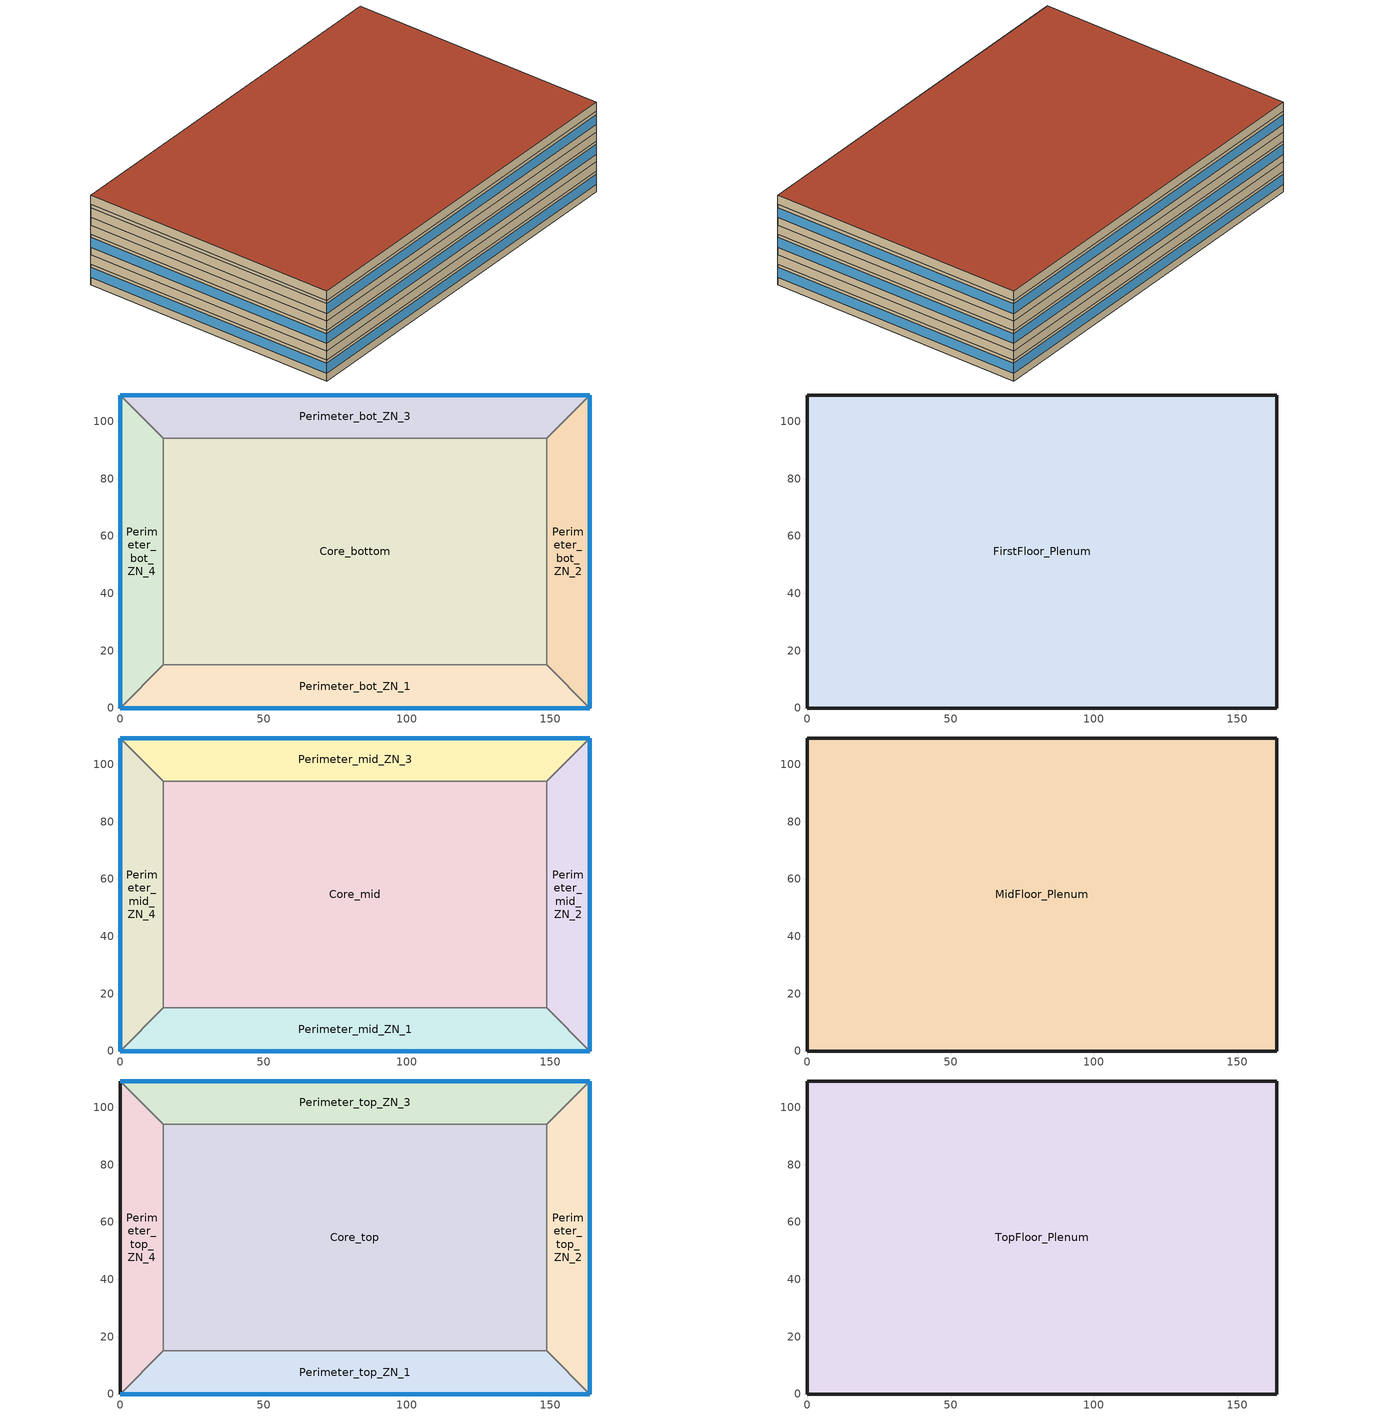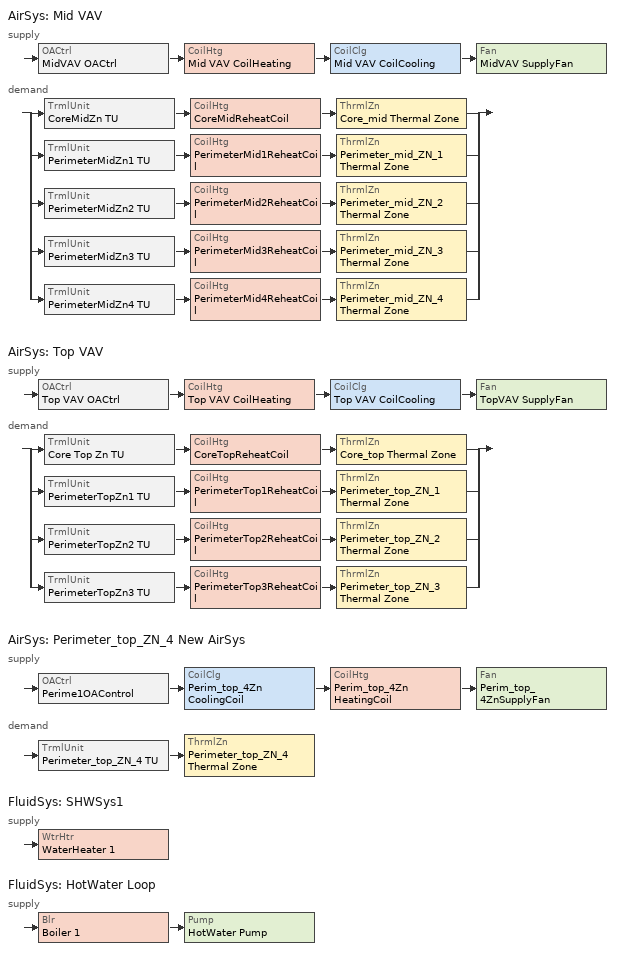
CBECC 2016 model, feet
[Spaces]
Core_bottom
 floor ground (NACM_Slab Floor): 148.75,94.16 148.75,15 15,15 15,94.16 z0
 wall to Perimeter_bot_ZN_2 (NACM_Interior Wall): 148.75,15 148.75,94.16 z0:9
 wall to Perimeter_bot_ZN_3 (NACM_Interior Wall): 148.75,94.16 15,94.16 z0:9
 wall to Perimeter_bot_ZN_1 (NACM_Interior Wall): 15,15 148.75,15 z0:9
 wall to Perimeter_bot_ZN_4 (NACM_Interior Wall): 15,94.16 15,15 z0:9
Perimeter_bot_ZN_2
 floor ground (NACM_Slab Floor): 163.75,109.17 163.75,0 148.75,15 148.75,94.16 z0
 wall outside (NACM_Metal Framed Wall): 163.75,0 163.75,109.17 z0:9
 wall to Perimeter_bot_ZN_1 (NACM_Interior Wall): 148.75,15 163.75,0 z0:9
 wall to Perimeter_bot_ZN_3 (NACM_Interior Wall): 163.75,109.17 148.75,94.16 z0:9
 window (FixedWindow_Unaltered): 163.75,0.01 163.75,109.16 z3.35:7.64
Perimeter_bot_ZN_3
 floor ground (NACM_Slab Floor): 163.75,109.17 148.75,94.16 15,94.16 0,109.17 z0
 wall outside (NACM_Metal Framed Wall): 163.75,109.17 0,109.17 z0:9
 wall to Perimeter_bot_ZN_4 (NACM_Interior Wall): 0,109.17 15,94.16 z0:9
 window (FixedWindow_Unaltered): 163.75,109.17 0,109.17 z3.35:7.64
Perimeter_bot_ZN_1
 floor ground (NACM_Slab Floor): 148.75,15 163.75,0 0,0 15,15 z0
 wall outside (NACM_Metal Framed Wall): 0,0 163.75,0 z0:9
 wall to Perimeter_bot_ZN_4 (NACM_Interior Wall): 15,15 0,0 z0:9
 window (FixedWindow_Unaltered): 0,0 163.75,0 z3.35:7.64
Perimeter_bot_ZN_4
 floor ground (NACM_Slab Floor): 0,109.17 15,94.16 15,15 0,0 z0
 wall outside (NACM_Metal Framed Wall): 0,109.17 0,0 z0:9
 window (FixedWindow_Unaltered): 0,109.16 0,0.01 z3.35:7.64
FirstFloor_Plenum
 floor to Core_bottom (NACM_Drop Ceiling): 148.75,94.16 148.75,15 15,15 15,94.16 z9
 floor to Perimeter_bot_ZN_1 (NACM_Drop Ceiling): 148.75,15 163.75,0 0,0 15,15 z9
 floor to Perimeter_bot_ZN_2 (NACM_Drop Ceiling): 163.75,109.17 163.75,0 148.75,15 148.75,94.16 z9
 floor to Perimeter_bot_ZN_3 (NACM_Drop Ceiling): 163.75,109.17 148.75,94.16 15,94.16 0,109.17 z9
 floor to Perimeter_bot_ZN_4 (NACM_Drop Ceiling): 0,109.17 15,94.16 15,15 0,0 z9
 wall outside (NACM_Metal Framed Wall): 163.75,0 163.75,109.17 0,109.17 0,0 163.75,0 z9:13
Core_mid
 floor to FirstFloor_Plenum (NACM_Interior Floor): 148.75,94.16 148.75,15 15,15 15,94.16 z13
 wall to Perimeter_mid_ZN_2 (NACM_Interior Wall): 148.75,15 148.75,94.16 z13:22
 wall to Perimeter_mid_ZN_3 (NACM_Interior Wall): 148.75,94.16 15,94.16 z13:22
 wall to Perimeter_mid_ZN_1 (NACM_Interior Wall): 15,15 148.75,15 z13:22
 wall to Perimeter_mid_ZN_4 (NACM_Interior Wall): 15,94.16 15,15 z13:22
Perimeter_mid_ZN_2
 floor to FirstFloor_Plenum (NACM_Interior Floor): 163.75,109.17 163.75,0 148.75,15 148.75,94.16 z13
 wall outside (NACM_Metal Framed Wall): 163.75,0 163.75,109.17 z13:22
 wall to Perimeter_mid_ZN_1 (NACM_Interior Wall): 148.75,15 163.75,0 z13:22
 wall to Perimeter_mid_ZN_3 (NACM_Interior Wall): 163.75,109.17 148.75,94.16 z13:22
 window (FixedWindow_Unaltered): 163.75,0.01 163.75,109.16 z16.35:20.64
Perimeter_mid_ZN_3
 floor to FirstFloor_Plenum (NACM_Interior Floor): 163.75,109.17 148.75,94.16 15,94.16 0,109.17 z13
 wall outside (NACM_Metal Framed Wall): 163.75,109.17 0,109.17 z13:22
 wall to Perimeter_mid_ZN_4 (NACM_Interior Wall): 0,109.17 15,94.16 z13:22
 window (FixedWindow_Unaltered): 163.75,109.17 0,109.17 z16.35:20.64
Perimeter_mid_ZN_1
 floor to FirstFloor_Plenum (NACM_Interior Floor): 148.75,15 163.75,0 0,0 15,15 z13
 wall outside (NACM_Metal Framed Wall): 0,0 163.75,0 z13:22
 wall to Perimeter_mid_ZN_4 (NACM_Interior Wall): 15,15 0,0 z13:22
 window (FixedWindow_Unaltered): 0,0 163.75,0 z16.35:20.64
Perimeter_mid_ZN_4
 floor to FirstFloor_Plenum (NACM_Interior Floor): 0,109.17 15,94.16 15,15 0,0 z13
 wall outside (NACM_Metal Framed Wall): 0,109.17 0,0 z13:22
 window (FixedWindow_Unaltered): 0,109.16 0,0.01 z16.35:20.64
MidFloor_Plenum
 floor to Core_mid (NACM_Drop Ceiling): 148.75,94.16 148.75,15 15,15 15,94.16 z22
 floor to Perimeter_mid_ZN_1 (NACM_Drop Ceiling): 148.75,15 163.75,0 0,0 15,15 z22
 floor to Perimeter_mid_ZN_2 (NACM_Drop Ceiling): 163.75,109.17 163.75,0 148.75,15 148.75,94.16 z22
 floor to Perimeter_mid_ZN_3 (NACM_Drop Ceiling): 163.75,109.17 148.75,94.16 15,94.16 0,109.17 z22
 floor to Perimeter_mid_ZN_4 (NACM_Drop Ceiling): 0,109.17 15,94.16 15,15 0,0 z22
 wall outside (NACM_Metal Framed Wall): 163.75,0 163.75,109.17 0,109.17 0,0 163.75,0 z22:26
Core_top
 floor to MidFloor_Plenum (NACM_Interior Floor): 148.75,94.16 148.75,15 15,15 15,94.16 z26
 wall to Perimeter_top_ZN_2 (NACM_Interior Wall): 148.75,15 148.75,94.16 z26:35
 wall to Perimeter_top_ZN_3 (NACM_Interior Wall): 148.75,94.16 15,94.16 z26:35
 wall to Perimeter_top_ZN_1 (NACM_Interior Wall): 15,15 148.75,15 z26:35
 wall to Perimeter_top_ZN_4 (NACM_Interior Wall): 15,94.16 15,15 z26:35
Perimeter_top_ZN_2
 floor to MidFloor_Plenum (NACM_Interior Floor): 163.75,109.17 163.75,0 148.75,15 148.75,94.16 z26
 wall outside (NACM_Metal Framed Wall): 163.75,0 163.75,109.17 z26:35
 wall to Perimeter_top_ZN_1 (NACM_Interior Wall): 148.75,15 163.75,0 z26:35
 wall to Perimeter_top_ZN_3 (NACM_Interior Wall): 163.75,109.17 148.75,94.16 z26:35
 window (FixedWindow_Unaltered): 163.75,0.01 163.75,109.16 z29.35:33.64
Perimeter_top_ZN_3
 floor to MidFloor_Plenum (NACM_Interior Floor): 163.75,109.17 148.75,94.16 15,94.16 0,109.17 z26
 wall outside (NACM_Metal Framed Wall): 163.75,109.17 0,109.17 z26:35
 wall to Perimeter_top_ZN_4 (NACM_Interior Wall): 0,109.17 15,94.16 z26:35
 window (FixedWindow_Unaltered): 163.75,109.17 0,109.17 z29.35:33.64
Perimeter_top_ZN_1
 floor to MidFloor_Plenum (NACM_Interior Floor): 148.75,15 163.75,0 0,0 15,15 z26
 wall outside (NACM_Metal Framed Wall): 0,0 163.75,0 z26:35
 wall to Perimeter_top_ZN_4 (NACM_Interior Wall): 15,15 0,0 z26:35
 window (FixedWindow_Altered): 0,0 163.75,0 z29.35:33.64
Perimeter_top_ZN_4
 floor to MidFloor_Plenum (NACM_Interior Floor): 0,109.17 15,94.16 15,15 0,0 z26
 wall outside (NACM_Metal Framed Wall): 0,109.17 0,0 z26:29.35; 0,109.17 0,0 z33.65:35
 wall outside (NACM_Metal Framed Wall_New): 0,109.17 0,0 z29.35:33.65
TopFloor_Plenum
 floor to Core_top (NACM_Drop Ceiling): 148.75,94.16 148.75,15 15,15 15,94.16 z35
 floor to Perimeter_top_ZN_1 (NACM_Drop Ceiling): 148.75,15 163.75,0 0,0 15,15 z35
 floor to Perimeter_top_ZN_2 (NACM_Drop Ceiling): 163.75,109.17 163.75,0 148.75,15 148.75,94.16 z35
 floor to Perimeter_top_ZN_3 (NACM_Drop Ceiling): 163.75,109.17 148.75,94.16 15,94.16 0,109.17 z35
 floor to Perimeter_top_ZN_4 (NACM_Drop Ceiling): 0,109.17 15,94.16 15,15 0,0 z35
 wall outside (NACM_Metal Framed Wall): 163.75,0 163.75,109.17 0,109.17 0,0 163.75,0 z35:39
 roof outside (NACM_Roof): 163.75,0 163.75,109.17 0,109.17 0,0 z39
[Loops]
AirSys 'Mid VAV'
 supply: OACtrl 'MidVAV OACtrl' > CoilHtg 'Mid VAV CoilHeating' > CoilClg 'Mid VAV CoilCooling' > Fan 'MidVAV SupplyFan'
 demand: split
  | TrmlUnit 'CoreMidZn TU' > CoilHtg 'CoreMidReheatCoil' > ThrmlZn 'Core_mid Thermal Zone'
  | TrmlUnit 'PerimeterMidZn1 TU' > CoilHtg 'PerimeterMid1ReheatCoil' > ThrmlZn 'Perimeter_mid_ZN_1 Thermal Zone'
  | TrmlUnit 'PerimeterMidZn2 TU' > CoilHtg 'PerimeterMid2ReheatCoil' > ThrmlZn 'Perimeter_mid_ZN_2 Thermal Zone'
  | TrmlUnit 'PerimeterMidZn3 TU' > CoilHtg 'PerimeterMid3ReheatCoil' > ThrmlZn 'Perimeter_mid_ZN_3 Thermal Zone'
  | TrmlUnit 'PerimeterMidZn4 TU' > CoilHtg 'PerimeterMid4ReheatCoil' > ThrmlZn 'Perimeter_mid_ZN_4 Thermal Zone'
AirSys 'Top VAV'
 supply: OACtrl 'Top VAV OACtrl' > CoilHtg 'Top VAV CoilHeating' > CoilClg 'Top VAV CoilCooling' > Fan 'TopVAV SupplyFan'
 demand: split
  | TrmlUnit 'Core Top Zn TU' > CoilHtg 'CoreTopReheatCoil' > ThrmlZn 'Core_top Thermal Zone'
  | TrmlUnit 'PerimeterTopZn1 TU' > CoilHtg 'PerimeterTop1ReheatCoil' > ThrmlZn 'Perimeter_top_ZN_1 Thermal Zone'
  | TrmlUnit 'PerimeterTopZn2 TU' > CoilHtg 'PerimeterTop2ReheatCoil' > ThrmlZn 'Perimeter_top_ZN_2 Thermal Zone'
  | TrmlUnit 'PerimeterTopZn3 TU' > CoilHtg 'PerimeterTop3ReheatCoil' > ThrmlZn 'Perimeter_top_ZN_3 Thermal Zone'
AirSys 'Perimeter_top_ZN_4 New AirSys'
 supply: OACtrl 'Perime1OAControl' > CoilClg 'Perim_top_4Zn CoolingCoil' > CoilHtg 'Perim_top_4Zn HeatingCoil' > Fan 'Perim_top_4ZnSupplyFan'
 demand: TrmlUnit 'Perimeter_top_ZN_4 TU' > ThrmlZn 'Perimeter_top_ZN_4 Thermal Zone'
FluidSys 'SHWSys1'
 supply: WtrHtr 'WaterHeater 1'
FluidSys 'HotWater Loop'
 supply: Blr 'Boiler 1' > Pump 'HotWater Pump'
[Proj]
030006-OffMed-Run23: ZipCode=90045; AutoHardSizeAirFlowPerSqFt=1.1; AnalysisType=Title24Compliance
[Bldg]
OfficeMedium: TotStoryCnt=3; TotStoryCntAltered=1; AboveGrdStoryCnt=3; AboveGrdStoryCntAltered=1
[ConsAssm]
NACM_Metal Framed Wall_New; NACM_Metal Framed Wall: CompatibleSurfType=ExteriorWall; ExtRoughness=MediumSmooth; MatRef[1]=NACM_Stucco 7/8in; MatRef[2]=NACM_Building Paper; MatRef[3]=NACM_Wall Insulation_EPS 3in; MatRef[4]=NACM_AGMtlWall_16inOC; MatRef[5]=NACM_Gypsum Board 1/2in
NACM_Roof: CompatibleSurfType=Roof; ExtRoughness=Smooth; MatRef[1]=NACM_Metal Framing_R-0; MatRef[2]=NACM_Roof Ins_EPS 3.5in; CRRCInitialRefl=0.9; CRRCAgedRefl=0.1; CRRCInitialEmit=0.85; CRRCAgedEmit=0.8; CRRCProdID=XXXX-XXXX
NACM_Interior Wall: CompatibleSurfType=InteriorWall; MatRef[1]=NACM_Gypsum Board 5/8in; MatRef[2]=NACM_Gypsum Board 5/8in
NACM_Slab Floor: CompatibleSurfType=UndergroundFloor; SlabType=UnheatedSlabOnGrade; SlabInsOrientation=24inVertical; SlabInsThrmlR=R10
NACM_Drop Ceiling: CompatibleSurfType=InteriorFloor; MatRef[1]=NACM_Acoustic Tile 3/4in
NACM_Interior Floor: CompatibleSurfType=InteriorFloor; MatRef[1]=NACM_Concrete 4in_140lb/ft3; MatRef[2]=NACM_Carpet 3/4in
[FenCons] FenType=VerticalFenestration; FenProdType=FixedWindow; AssmContext=Manufactured; CertificationMthd=NFRCRated; WinDivider=DividerBtwnPanesLessThan7_16in
Name | SHGC | UFactor | VT
FixedWindow_Unaltered | 0.56 | 0.55 | 0.6
FixedWindow_Altered | 0.33 | 0.4 | 0.5
[Mat]
NACM_Stucco 7/8in: CodeCat=Plastering Materials; CodeItem=Stucco - 7/8 in.
NACM_Building Paper: CodeCat=Building Membrane; CodeItem=Building Paper - 1/16 in.
NACM_Concrete 4in_140lb/ft3: CodeCat=Concrete; CodeItem=Concrete - 140 lb/ft3 - 4 in.
NACM_Carpet 3/4in: CodeCat=Finish Materials; CodeItem=Carpet - 3/4 in.
NACM_AGMtlWall_16inOC: CodeCat=Air; CodeItem=Air - Metal Wall Framing - 16 or 24 in. OC; FrmMat=Metal; FrmConfig=Wall16inOC; FrmDepth=5_5In; CavityInsOpt=R-19
NACM_Gypsum Board 5/8in: CodeCat=Bldg Board and Siding; CodeItem=Gypsum Board - 5/8 in.
NACM_Acoustic Tile 3/4in: CodeCat=Finish Materials; CodeItem=Acoustic Tile - 3/4 in.
NACM_Gypsum Board 1/2in: CodeCat=Bldg Board and Siding; CodeItem=Gypsum Board - 1/2 in.
NACM_Roof Ins_EPS 3.5in: CodeCat=Insulation Board; CodeItem=Expanded Polystyrene - EPS - 3 1/2 in. R15
NACM_Metal Framing_R-0: CodeCat=Roofing; CodeItem=Metal Standing Seam - 1/16 in.
NACM_Wall Insulation_EPS 3in: CodeCat=Insulation Board; CodeItem=Expanded Polystyrene - EPS - 3 in. R13
[Story]
BottomFlr; MidFlr; TopFloor
[Spc]
Name | Story | CondgType | ThrmlZnRef | Vol | SpcFuncDefaultsRef | SHWFluidSegRef
Core_bottom | BottomFlr | DirectlyConditioned | Core_bottom Thermal Zone | 95280.3 | Office Mod Defaults | SHWSys1 Supply
Perimeter_bot_ZN_1 | BottomFlr | DirectlyConditioned | Perimeter_bot_ZN_1 Thermal Zone | 20085.9 | Office Mod Defaults | SHWSys1 Supply
Perimeter_bot_ZN_2 | BottomFlr |  | Perimeter_bot_ZN_2 Thermal Zone | 12716.1 | Office Mod Defaults | SHWSys1 Supply
Perimeter_bot_ZN_3 | BottomFlr |  | Perimeter_bot_ZN_3 Thermal Zone | 20085.9 | Office Mod Defaults | SHWSys1 Supply
Perimeter_bot_ZN_4 | BottomFlr |  | Perimeter_bot_ZN_4 Thermal Zone | 12715.2 | Office Mod Defaults | SHWSys1 Supply
FirstFloor_Plenum | BottomFlr | Plenum | FirstFloor_Plenum Thermal Zone | 71503.7
Core_mid | MidFlr |  | Core_mid Thermal Zone | 95280.3 | Office Mod Defaults | SHWSys1 Supply
Perimeter_mid_ZN_1 | MidFlr |  | Perimeter_mid_ZN_1 Thermal Zone | 20085.9 | Office Mod Defaults | SHWSys1 Supply
Perimeter_mid_ZN_2 | MidFlr |  | Perimeter_mid_ZN_2 Thermal Zone | 12716.1 | Office Mod Defaults | SHWSys1 Supply
Perimeter_mid_ZN_3 | MidFlr |  | Perimeter_mid_ZN_3 Thermal Zone | 20085.9 | Office Mod Defaults | SHWSys1 Supply
Perimeter_mid_ZN_4 | MidFlr |  | Perimeter_mid_ZN_4 Thermal Zone | 12715.2 | Office Mod Defaults | SHWSys1 Supply
MidFloor_Plenum | MidFlr | Plenum | MidFloor_Plenum Thermal Zone | 71503.7
Core_top | TopFloor |  | Core_top Thermal Zone | 95280.3 | Office Mod Defaults | SHWSys1 Supply
Perimeter_top_ZN_1 | TopFloor |  | Perimeter_top_ZN_1 Thermal Zone | 20085.9 | Office Mod Defaults | SHWSys1 Supply
Perimeter_top_ZN_2 | TopFloor |  | Perimeter_top_ZN_2 Thermal Zone | 12716.1 | Office Mod Defaults | SHWSys1 Supply
Perimeter_top_ZN_3 | TopFloor |  | Perimeter_top_ZN_3 Thermal Zone | 20085.9 | Office Mod Defaults | SHWSys1 Supply
Perimeter_top_ZN_4 | TopFloor |  | Perimeter_top_ZN_4 Thermal Zone | 12715.2 | Office Mod Defaults | SHWSys1 Supply
TopFloor_Plenum | TopFloor | Plenum | TopFloor_Plenum Thermal Zone | 71503.7
[ThrmlZn]
Name | Type | HasUnknownHVAC | PriAirCondgSysRef[1]
Perimeter_bot_ZN_1 Thermal Zone; Perimeter_bot_ZN_2 Thermal Zone; Perimeter_bot_ZN_3 Thermal Zone; Perimeter_bot_ZN_4 Thermal Zone; Core_bottom Thermal Zone | Conditioned | 1
FirstFloor_Plenum Thermal Zone; MidFloor_Plenum Thermal Zone; TopFloor_Plenum Thermal Zone | Plenum
Perimeter_mid_ZN_1 Thermal Zone; Perimeter_mid_ZN_2 Thermal Zone; Perimeter_mid_ZN_3 Thermal Zone; Perimeter_mid_ZN_4 Thermal Zone | Conditioned |  | Mid VAV
Core_mid Thermal Zone |  |  | Mid VAV
Perimeter_top_ZN_1 Thermal Zone; Perimeter_top_ZN_2 Thermal Zone; Perimeter_top_ZN_3 Thermal Zone; Core_top Thermal Zone | Conditioned |  | Top VAV
Perimeter_top_ZN_4 Thermal Zone | Conditioned |  | Perimeter_top_ZN_4 New AirSys
[AirSys] DuctLctn=Conditioned
Name | Type | CtrlSysType | OptStart | ClgCtrl | ClRstSupHi | ClRstSupLow | Status
Mid VAV; Top VAV | PVAV | DDCToZone | 1 | WarmestResetFlowFirst | 60 | 55
Perimeter_top_ZN_4 New AirSys | SZAC |  |  |  |  |  | New
[AirSeg]
Name | Sys | Type | Path
Mid VAV AirSegment Supply | Mid VAV | Supply | Ducted
MidVAV RetAirSeg | Mid VAV | Return | Ducted
Top VAV AirSegment Supply | Top VAV | Supply | Ducted
TopVAV RetAirSeg | Top VAV | Return | Ducted
Perim_top_4 Supply AirSeg | Perimeter_top_ZN_4 New AirSys | Supply | Ducted
Perim_top_4 Return AirSeg | Perimeter_top_ZN_4 New AirSys | Return | Direct
[CoilHtg]
Name | Sys | Type | FluidSegInRef | FluidSegOutRef | FuelSrc | FurnAFUE
Mid VAV CoilHeating; CoreMidReheatCoil; PerimeterMid1ReheatCoil; PerimeterMid2ReheatCoil; PerimeterMid3ReheatCoil; PerimeterMid4ReheatCoil | Mid VAV | HotWater | HW Primary Supply | HW Primary Return
Top VAV CoilHeating; CoreTopReheatCoil; PerimeterTop1ReheatCoil; PerimeterTop2ReheatCoil; PerimeterTop3ReheatCoil | Top VAV | HotWater | HW Primary Supply | HW Primary Return
Perim_top_4Zn HeatingCoil | Perimeter_top_ZN_4 New AirSys | Furnace |  |  | Gas | 0.78
[CoilClg] Type=DirectExpansion; FuelSrc=Electric; CndsrType=Air
Name | Sys | DXEER | DXIEER | DXSEER
Mid VAV CoilCooling | Mid VAV | 9.8 | 11.4
Top VAV CoilCooling | Top VAV | 9.8 | 11.4
Perim_top_4Zn CoolingCoil | Perimeter_top_ZN_4 New AirSys |  |  | 18
[Fan] ModelingMthd=BrakeHorsePower
Name | Sys | CtrlMthd | MtrBHP | MtrHP | MtrEff | MtrPos
MidVAV SupplyFan | Mid VAV | VariableSpeedDrive | 20.796 | 25 | 0.936 | NotInAirStream
TopVAV SupplyFan | Top VAV | VariableSpeedDrive | 18.763 | 20 | 0.93 | NotInAirStream
Perim_top_4ZnSupplyFan | Perimeter_top_ZN_4 New AirSys | ConstantVolume | 1.225 | 1.5 | 0.865
[TrmlUnit]
Name | Sys | Type | ZnServedRef | PriAirSegRef | PriAirFlowMax
CoreMidZn TU | Mid VAV | VAVReheatBox | Core_mid Thermal Zone | Mid VAV AirSegment Supply
PerimeterMidZn1 TU | Mid VAV | VAVReheatBox | Perimeter_mid_ZN_1 Thermal Zone | Mid VAV AirSegment Supply | 2800
PerimeterMidZn2 TU | Mid VAV | VAVReheatBox | Perimeter_mid_ZN_2 Thermal Zone | Mid VAV AirSegment Supply
PerimeterMidZn3 TU | Mid VAV | VAVReheatBox | Perimeter_mid_ZN_3 Thermal Zone | Mid VAV AirSegment Supply
PerimeterMidZn4 TU | Mid VAV | VAVReheatBox | Perimeter_mid_ZN_4 Thermal Zone | Mid VAV AirSegment Supply | 2000
Core Top Zn TU | Top VAV | VAVReheatBox | Core_top Thermal Zone | Top VAV AirSegment Supply
PerimeterTopZn1 TU | Top VAV | VAVReheatBox | Perimeter_top_ZN_1 Thermal Zone | Top VAV AirSegment Supply | 2800
PerimeterTopZn2 TU | Top VAV | VAVReheatBox | Perimeter_top_ZN_2 Thermal Zone | Top VAV AirSegment Supply
PerimeterTopZn3 TU | Top VAV | VAVReheatBox | Perimeter_top_ZN_3 Thermal Zone | Top VAV AirSegment Supply
Perimeter_top_ZN_4 TU | Perimeter_top_ZN_4 New AirSys | Uncontrolled | Perimeter_top_ZN_4 Thermal Zone | Perim_top_4 Supply AirSeg
[OACtrl]
Name | Sys | EconoCtrlMthd | EconoIntegration | EconoHiTempLockout | MaxOARat | AirSegSupRef | AirSegRetRef
MidVAV OACtrl | Mid VAV | FixedDryBulb | NonIntegrated | 75 | 1 | Mid VAV AirSegment Supply | MidVAV RetAirSeg
Top VAV OACtrl | Top VAV | DifferentialDryBulbAndEnthalpy | Integrated | 80 | 0.95 | Top VAV AirSegment Supply | TopVAV RetAirSeg
Perime1OAControl | Perimeter_top_ZN_4 New AirSys | NoEconomizer |  |  |  | Perim_top_4 Supply AirSeg | Perim_top_4 Return AirSeg
[FluidSys]
Name | Type | DsgnSupWtrTemp | DsgnSupWtrDelT | RstSupHi | RstSupLow | RstOutdrHi | RstOutdrLow
SHWSys1 | ServiceHotWater
HotWater Loop | HotWater | 180 | 40 | 180 | 130 | 20 | 50
[WtrHtr]
WaterHeater 1: Sys=SHWSys1; FluidSegOutRef=SHWSys1 Supply; FluidSegMakeupRef=SHWSys1 MuniInlet; StorCap=140; ThrmlEff=0.85; CapRtd=80000; StdbyLossFrac=0.0234
[FluidSeg]
Name | Sys | Type | Src
SHWSys1 MuniInlet | SHWSys1 | MakeupFluid | MunicipalWater
SHWSys1 Supply | SHWSys1 | PrimarySupply
HW Primary Supply | HotWater Loop | PrimarySupply
HW Primary Return | HotWater Loop | PrimaryReturn
[Blr]
Boiler 1: Sys=HotWater Loop; Type=HotWater; FuelSrc=Gas; DraftType=Natural; FluidSegInRef=HW Primary Return; FluidSegOutRef=HW Primary Supply; CapRtd=600000; ThrmlEff=0.8
[Pump]
HotWater Pump: Sys=HotWater Loop; OperCtrl=OnDemand; TotHd=60; MtrEff=0.9; ImpellerEff=0.7; MtrHP=0.8
[SpcFuncDefaults]
Office Mod Defaults: SpcFunc=Office (Greater than 250 square feet in floor area); OccLatHtRt=200; OccSchRef=Office Occupancy; IntLPDReg=0.8; IntLtgRegSchRef=Office Lights; IntLtgRegHtGnRadFrac=0.7; RecptPwrDens=1.34; RecptSchRef=Office Receptacle; ProcElecSchRef=Office Receptacle; CommRfrgEqpSchRef=Office Receptacle; ElevSchRef=Office Elevator; ProcGasSchRef=Office Receptacle; HotWtrHtgSchRef=Office ServiceHotWater
[Sch] Type=Fraction
Name | EndMonth[1] | EndDay[1] | SchWeekRef[1]
Office Occupancy | 12 | 31 | OfficeOccupancyWk
Office Receptacle | 12 | 31 | OfficeReceptacleWk
Office ServiceHotWater | 12 | 31 | OfficeServiceHotWaterWk
Office Elevator |  |  | OfficeElevatorWk
Office Lights | 12 | 31 | OfficeLightsWk
[SchWeek] Type=Fraction
Name | SchDaySunRef | SchDayMonRef | SchDayTueRef | SchDayWedRef | SchDayThuRef | SchDayFriRef | SchDaySatRef | SchDayHolRef | SchDayClgDDRef | SchDayHtgDDRef | SchDayWDRef
OfficeOccupancyWk | OfficeOccupancySun | OfficeOccupancyWD | OfficeOccupancyWD | OfficeOccupancyWD | OfficeOccupancyWD | OfficeOccupancyWD | OfficeOccupancySat | OfficeOccupancySun | OnDay | OffDay
OfficeReceptacleWk | OfficeReceptacleSun | OfficeReceptacleWD | OfficeReceptacleWD | OfficeReceptacleWD | OfficeReceptacleWD | OfficeReceptacleWD | OfficeReceptacleSat | OfficeReceptacleSun | OnDay | OffDay
OfficeServiceHotWaterWk | OfficeServiceHotWaterSun | OfficeServiceHotWaterWD | OfficeServiceHotWaterWD | OfficeServiceHotWaterWD | OfficeServiceHotWaterWD | OfficeServiceHotWaterWD | OfficeServiceHotWaterSat | OfficeServiceHotWaterSun | OnDay | OffDay
OfficeElevatorWk | OfficeElevatorSun |  |  |  |  |  | OfficeElevatorSat |  |  |  | OfficeElevatorWD
OfficeLightsWk | OfficeLightsSun | OfficeLightsWD | OfficeLightsWD | OfficeLightsWD | OfficeLightsWD | OfficeLightsWD | OfficeLightsSat | OfficeLightsSun | OnDay | OffDay
[SchDay] Type=Fraction
Name | Hr
OfficeOccupancySun | ( 0, 0, 0, 0, 0, 0, 0.05, 0.05, 0.05, 0.05, 0.05, 0.05, 0.05, 0.05, 0.05, 0.05, 0.05, 0.05, 0, 0, 0, 0, 0, 0 )
OfficeOccupancyWD | ( 0, 0, 0, 0, 0, 0, 0.1, 0.2, 0.95, 0.95, 0.95, 0.95, 0.5, 0.95, 0.95, 0.95, 0.95, 0.3, 0.1, 0.1, 0.1, 0.1, 0.05, 0.05 )
OfficeOccupancySat | ( 0, 0, 0, 0, 0, 0, 0.1, 0.1, 0.3, 0.3, 0.3, 0.3, 0.1, 0.1, 0.1, 0.1, 0.1, 0.05, 0.05, 0, 0, 0, 0, 0 )
OfficeReceptacleSun; OfficeLightsSun | ( 0.05, 0.05, 0.05, 0.05, 0.05, 0.05, 0.05, 0.05, 0.05, 0.05, 0.05, 0.05, 0.05, 0.05, 0.05, 0.05, 0.05, 0.05, 0.05, 0.05, 0.05, 0.05, 0.05, 0.05 )
OfficeReceptacleWD | ( 0.05, 0.05, 0.05, 0.05, 0.05, 0.1, 0.1, 0.3, 0.9, 0.9, 0.9, 0.9, 0.9, 0.9, 0.9, 0.9, 0.9, 0.5, 0.3, 0.3, 0.2, 0.2, 0.1, 0.05 )
OfficeReceptacleSat; OfficeLightsSat | ( 0.05, 0.05, 0.05, 0.05, 0.05, 0.05, 0.1, 0.1, 0.3, 0.3, 0.3, 0.3, 0.15, 0.15, 0.15, 0.15, 0.15, 0.05, 0.05, 0.05, 0.05, 0.05, 0.05, 0.05 )
OfficeServiceHotWaterSun | ( 0.04, 0.04, 0.04, 0.04, 0.04, 0.07, 0.04, 0.04, 0.04, 0.04, 0.04, 0.06, 0.06, 0.09, 0.06, 0.04, 0.04, 0.04, 0.04, 0.04, 0.04, 0.07, 0.04, 0.04 )
OfficeServiceHotWaterWD | ( 0.05, 0.05, 0.05, 0.05, 0.05, 0.08, 0.07, 0.19, 0.35, 0.38, 0.39, 0.47, 0.57, 0.54, 0.34, 0.33, 0.44, 0.26, 0.21, 0.15, 0.17, 0.08, 0.05, 0.05 )
OfficeServiceHotWaterSat | ( 0.05, 0.05, 0.05, 0.05, 0.05, 0.08, 0.07, 0.11, 0.15, 0.21, 0.19, 0.23, 0.2, 0.19, 0.15, 0.12, 0.14, 0.07, 0.07, 0.07, 0.07, 0.09, 0.05, 0.05 )
OfficeElevatorWD | ( 0, 0, 0, 0, 0, 0, 0, 0.35, 0.69, 0.43, 0.37, 0.43, 0.58, 0.48, 0.37, 0.37, 0.46, 0.62, 0.2, 0.12, 0.04, 0.04, 0, 0 )
OfficeElevatorSat | ( 0, 0, 0, 0, 0, 0, 0, 0.16, 0.14, 0.21, 0.18, 0.25, 0.21, 0.13, 0.08, 0.04, 0.05, 0.06, 0, 0, 0, 0, 0, 0 )
OfficeElevatorSun; OffDay | ( 0, 0, 0, 0, 0, 0, 0, 0, 0, 0, 0, 0, 0, 0, 0, 0, 0, 0, 0, 0, 0, 0, 0, 0 )
OfficeLightsWD | ( 0.05, 0.05, 0.05, 0.05, 0.05, 0.1, 0.1, 0.3, 0.65, 0.65, 0.65, 0.65, 0.65, 0.65, 0.65, 0.65, 0.65, 0.35, 0.3, 0.3, 0.2, 0.2, 0.1, 0.05 )
OnDay | ( 1, 1, 1, 1, 1, 1, 1, 1, 1, 1, 1, 1, 1, 1, 1, 1, 1, 1, 1, 1, 1, 1, 1, 1 )
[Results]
End Use | Proposed Design Site (MWh) | Proposed Design Site (MBtu) | Proposed Design TDV (kBtu/ft²-yr) | Standard Design Site (MWh) | Standard Design Site (MBtu) | Standard Design TDV (kBtu/ft²-yr) | Compliance TDV Margin (kBtu/ft²-yr)
Space Heating | 0.0 | 105.3 | 3.15 | 0.0 | 107.8 | 3.21 | 0.06
Space Cooling | 88.8 | -- | 59.30 | 85.9 | -- | 57.29 | -2.01
Indoor Fans | 102.4 | -- | 44.05 | 99.2 | -- | 42.33 | -1.72
Heat Rejection | -- | -- | -- | -- | -- | -- | --
Pumps & Misc. | 1.1 | -- | 0.34 | 1.1 | -- | 0.35 | 0.01
Domestic Hot Water | -- | 72.5 | 1.95 | -- | 72.5 | 1.95 | --
Indoor Lighting | 96.7 | -- | 44.87 | 96.7 | -- | 44.87 | --
COMPLIANCE TOTAL | 289.0 | 177.8 | 153.66 | 282.9 | 180.3 | 150.00 | -3.66
Receptacle | 229.7 | -- | 109.03 | 229.7 | -- | 109.03 | 
Process | -- | -- | -- | -- | -- | -- | 
Other Ltg | -- | -- | -- | -- | -- | -- | 
Process Motors | -- | -- | -- | -- | -- | -- | 
TOTAL | 518.7 | 177.8 | 262.69 | 512.6 | 180.3 | 259.03 | 
FAIL
